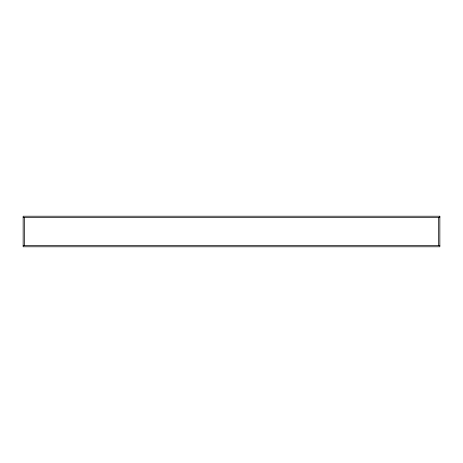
<?xml version="1.0" encoding="UTF-8"?>
<svg xmlns="http://www.w3.org/2000/svg" width="463" height="463" viewBox="0 0 463 463"><rect width="100%" height="100%" fill="white"/><g stroke="black" fill="none" stroke-linecap="round" stroke-linejoin="round"><path stroke-width="0.69" d="M23.15 217.61L439.85 217.61M23.15 245.39L439.85 245.39M438.461 217.61L438.461 245.39M24.539 217.61L24.539 245.39M439.85 216.221L23.15 216.221L23.15 246.779L439.85 246.779L439.85 216.221"/></g></svg>
